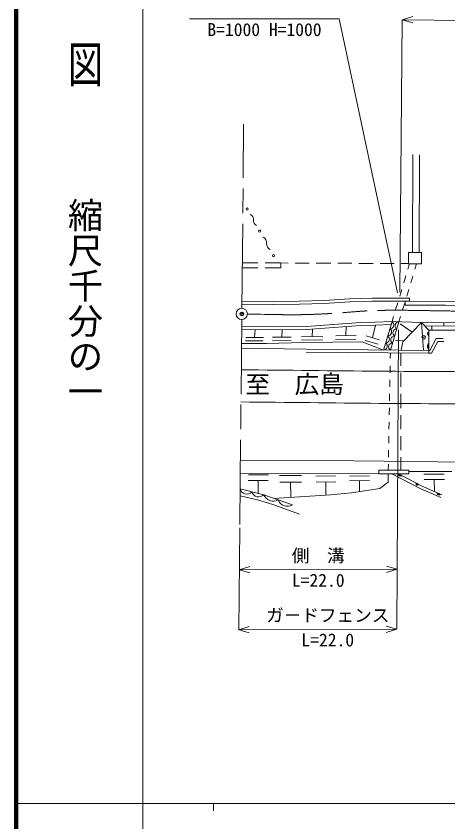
# Model space of a CAD drawing. Units: millimetres, scale not verified. Extents: x 40000 to 680000, y 20000 to 380000.
# Drawn here: x 40000 to 101298, y 202409 to 316751 of the extents above; entities that cross this region are included whole.
import ezdxf
from ezdxf.enums import TextEntityAlignment as Align

# ---------------------------------------------------------------- set-up
doc = ezdxf.new("R2010")
doc.units = ezdxf.units.MM
doc.header["$LTSCALE"] = 1000
doc.header["$PDMODE"] = 32
doc.header["$PDSIZE"] = 500
doc.linetypes.add('CHAIN', pattern=[18.5, 12, -1.5, 3.5, -1.5])
for name, color, linetype, lineweight in [('M-BGD', 7, 'Continuous', 13), ('M-BMK', 2, 'CHAIN', 13), ('M-BMK-SRVR', 3, 'Continuous', 13), ('M-STR-HTXT', 7, 'Continuous', 13), ('M-TTL', 2, 'Continuous', 140), ('M-TTL-BAND', 7, 'Continuous', 13)]:
    doc.layers.add(name, color=color, linetype=linetype, lineweight=lineweight)
doc.layers.add('M-BGD-HTXT', color=7, linetype='Continuous')
doc.layers.add('M-OTRS', color=6, linetype='Continuous')
doc.styles.add('@ＭＳ ゴシック', font='')
doc.styles.add('ＭＳ ゴシック', font='')
doc.styles.get('@ＭＳ ゴシック').set_extended_font_data('@MS Gothic')
doc.styles.get('ＭＳ ゴシック').set_extended_font_data('MS Gothic')

msp = doc.modelspace()

# ---------------------------------------------------------------- linework, layer by layer
at = {"layer": 'M-BGD'}
for p, q in [((96258, 283226), (96331, 297091)), ((97208, 283226), (97281, 297086)), ((95713, 283226), (95713, 281581)), ((95713, 283226), (97563, 283226)), ((97563, 283226), (97563, 281581)), ((74337, 281726), (72111, 281731)), ((77563, 281718), (75337, 281724)), ((77562, 281018), (77563, 281718)), ((78602, 281714), (77563, 281718)), ((81602, 281701), (79602, 281710)), ((83641, 281693), (82602, 281697)), ((84677, 281688), (83641, 281693)), ((87677, 281674), (85677, 281683)), ((90677, 281660), (88677, 281669)), ((93677, 281646), (91677, 281655)), ((95713, 281636), (94677, 281641)), ((95632, 280836), (95858, 281581)), ((95713, 281581), (97563, 281581)), ((96621, 280823), (96852, 281581)), ((74336, 281026), (72110, 281031)), ((77562, 281018), (75336, 281024)), ((95049, 278923), (95341, 279880)), ((96038, 278910), (96330, 279866)), ((94467, 277010), (94758, 277966)), ((95456, 276996), (95747, 277953)), ((90539, 276733), (87351, 276646)), ((95856, 276736), (90539, 276733)), ((95856, 276306), (95856, 276736)), ((76443, 275816), (72053, 275767)), ((76437, 276246), (72058, 276197)), ((80208, 276303), (76437, 276246)), ((80219, 275874), (76443, 275816)), ((83717, 276417), (80208, 276303)), ((83737, 275988), (80219, 275874)), ((87351, 276646), (83717, 276417)), ((87370, 276217), (83737, 275988)), ((90545, 276303), (87370, 276217)), ((95856, 276306), (90545, 276303)), ((93884, 275097), (94176, 276053)), ((94873, 275083), (95165, 276040)), ((95242, 275750), (95245, 276305)), ((95242, 275750), (100964, 275712)), ((95856, 276306), (100972, 276272)), ((100964, 275712), (106203, 275598)), ((100972, 276272), (106207, 276158)), ((88937, 273274), (90994, 273325)), ((90994, 273325), (93367, 273395)), ((92141, 269369), (93367, 273395)), ((93131, 269359), (94351, 273368)), ((93367, 273395), (93593, 274140)), ((93367, 273395), (97547, 273280)), ((94351, 273368), (94582, 274126)), ((94914, 270508), (97547, 273280)), ((97547, 273280), (97823, 269316)), ((98591, 272194), (97547, 273280)), ((97547, 273280), (114456, 273124)), ((72020, 272295), (77084, 272231)), ((72025, 272715), (77084, 272651)), ((73862, 271154), (73920, 272271)), ((77084, 272651), (81274, 272715)), ((77084, 272231), (81292, 272295)), ((77732, 271199), (77772, 272242)), ((81274, 272715), (85076, 272981)), ((81292, 272295), (85106, 272562)), ((82034, 271257), (82081, 272350)), ((85076, 272981), (88937, 273274)), ((85106, 272562), (88959, 272854)), ((86819, 271417), (86854, 272695)), ((88959, 272854), (91005, 272905)), ((90599, 271086), (91005, 272905)), ((91005, 272905), (93237, 272971)), ((96230, 271894), (94525, 273089)), ((98011, 272798), (116909, 272690)), ((98591, 269308), (98591, 272194)), ((98591, 272194), (116902, 272090)), ((99008, 272792), (99005, 272192)), ((100706, 272782), (100709, 273251)), ((75115, 271143), (72609, 271166)), ((79065, 271187), (76399, 271210)), ((83536, 271248), (80532, 271265)), ((88266, 271440), (85371, 271394)), ((91526, 270806), (89673, 271367)), ((75543, 270283), (72000, 270289)), ((75090, 270664), (72584, 270687)), ((80787, 270416), (75543, 270283)), ((79048, 270740), (76382, 270763)), ((83516, 270779), (80512, 270796)), ((89140, 270550), (80787, 270416)), ((88251, 270892), (85356, 270846)), ((92141, 269369), (89140, 270550)), ((91386, 270176), (89532, 270736)), ((94958, 270661), (93877, 270699)), ((94643, 269345), (94914, 270508)), ((98723, 269307), (99644, 270980)), ((98958, 268905), (99880, 270580)), ((99644, 270980), (100625, 270980)), ((99880, 270580), (100743, 270580)), ((71994, 269655), (81199, 269471)), ((81195, 269071), (98587, 268908)), ((81199, 269471), (98591, 269308)), ((93135, 268959), (93120, 268147)), ((94638, 268945), (94637, 267141)), ((98587, 268908), (98591, 269308)), ((98587, 268908), (98958, 268905)), ((98591, 269308), (98723, 269307)), ((93102, 267147), (93084, 266147)), ((94637, 266141), (94637, 264141)), ((93065, 265147), (93047, 264148)), ((93028, 263148), (93010, 262148)), ((94637, 263141), (94637, 261141)), ((92991, 261148), (92973, 260148)), ((94637, 260141), (94636, 258141)), ((92955, 259148), (92936, 258149)), ((92918, 257149), (92899, 256149)), ((94636, 257141), (94636, 255141)), ((92881, 255149), (92862, 254149)), ((94636, 254141), (94636, 252337)), ((71839, 253726), (83678, 253706)), ((83678, 253706), (92260, 253591)), ((92260, 253591), (99869, 253506)), ((92844, 253149), (92829, 252337)), ((99869, 253506), (112198, 253420)), ((91480, 251807), (71821, 251903)), ((72974, 251652), (75812, 251652)), ((77404, 251559), (80493, 251559)), ((91480, 252337), (95765, 252337)), ((91480, 251807), (91480, 252337)), ((91480, 251807), (95765, 251807)), ((92797, 250605), (92819, 251807)), ((93359, 251807), (97451, 249647)), ((94280, 251807), (97636, 250036)), ((94636, 252337), (94636, 252316)), ((95765, 251807), (95765, 252337)), ((95765, 252132), (101877, 252137)), ((97901, 251756), (100785, 251756)), ((72965, 250865), (75802, 250865)), ((74384, 250865), (74362, 249027)), ((77420, 250632), (80509, 250632)), ((78964, 250632), (79001, 248469)), ((82574, 251447), (85366, 251493)), ((82575, 250639), (85367, 250685)), ((83971, 250662), (83973, 248777)), ((87318, 250819), (90156, 250830)), ((87319, 251483), (90157, 251495)), ((88737, 250824), (88736, 249274)), ((91658, 249706), (92797, 250605)), ((97913, 251016), (100796, 251016)), ((99354, 251016), (99382, 249289)), ((71800, 249649), (75153, 248835)), ((87596, 249105), (91658, 249706)), ((97451, 249647), (100290, 248433)), ((97636, 250036), (100459, 248828)), ((74256, 248091), (71790, 248657)), ((75153, 248835), (79234, 247386)), ((76603, 248320), (84650, 248819)), ((84650, 248819), (87596, 249105)), ((76430, 247462), (74256, 248091)), ((80244, 246070), (76430, 247462))]:
    msp.add_line(p, q, dxfattribs=at)
for centre in [(72811, 289373), (74580, 286247), (76551, 282766)]:
    msp.add_circle(centre, 150, dxfattribs=at)
for centre, radius, start, end in [((72957, 287915), 741, 352.40863, 66.61131), ((74426, 287719), 741, 172.40863, 246.61131), ((74659, 284568), 908, 356.11148, 62.90846), ((76472, 284445), 908, 176.11148, 242.90846), ((93074, 272935), 546, 268.58279, 57.55265), ((94336, 272826), 543, 88.33665, 237.79879), ((92767, 271928), 546, 268.58279, 57.55265), ((94030, 271823), 543, 88.33665, 237.79879), ((92461, 270921), 546, 268.58279, 57.55265), ((93725, 270821), 543, 88.33665, 237.79879), ((98660, 271674), 269, 104.93599, 255.06401), ((98646, 271674), 216, 104.93599, 255.06401), ((98633, 271674), 162, 104.93599, 255.06401), ((98619, 271674), 108, 104.93599, 255.06401), ((98605, 271674), 53.9, 104.93599, 255.06401), ((92154, 269914), 546, 268.58279, 57.55265), ((93420, 269819), 543, 88.33665, 237.79879), ((98959, 269886), 568, 130.40805, 229.59195), ((98886, 269886), 455, 130.40805, 229.59195), ((98812, 269886), 341, 130.40805, 229.59195), ((98738, 269886), 227, 130.40805, 229.59195), ((98665, 269886), 114, 130.40805, 229.59195), ((94593, 251772), 315, 173.54724, 310.80928), ((94582, 251751), 252, 173.54724, 310.80928), ((94571, 251731), 189, 173.54724, 310.80928), ((94560, 251711), 126, 173.54724, 310.80928), ((94550, 251690), 62.9, 173.54724, 310.80928), ((96961, 250375), 185, 147.58394, 336.77258), ((96962, 250378), 148, 147.58394, 336.77258), ((96963, 250381), 111, 147.58394, 336.77258), ((96965, 250383), 74.1, 147.58394, 336.77258), ((72754, 249925), 994, 196.16382, 316.55852), ((96966, 250386), 37, 147.58394, 336.77258), ((74431, 249519), 994, 196.16382, 316.55852), ((76481, 249342), 1422, 200.87219, 300.02382), ((100020, 249077), 257, 169.62066, 324.04447), ((100016, 249067), 206, 169.62066, 324.04447), ((100012, 249056), 154, 169.62066, 324.04447), ((100007, 249046), 103, 169.62066, 324.04447), ((100003, 249035), 51.4, 169.62066, 324.04447), ((78522, 248617), 1422, 200.87219, 300.02382)]:
    msp.add_arc(centre, radius, start, end, dxfattribs=at)
for points in [[(71964, 266566), (78501, 266499), (85038, 266421), (91575, 266366), (97839, 266312), (104104, 266299), (110369, 266237), (118565, 266155), (126759, 265992), (134955, 265915), (142614, 265843), (150274, 265829), (157933, 265786)], [(71920, 262003), (78457, 261936), (84993, 261858), (91530, 261802), (97795, 261749), (104060, 261736), (110324, 261674), (118520, 261592), (126715, 261428), (134911, 261352), (142570, 261280), (150229, 261266), (157888, 261223)]]:
    msp.add_open_spline(points, degree=3, knots=[0, 0, 0, 0, 1, 1, 1, 2, 2, 2, 3, 3, 3, 4, 4, 4, 4], dxfattribs=at)
msp.add_point((97866, 271178), dxfattribs=at)
at = {"layer": 'M-BMK'}
for p, q in [((72049, 275285), (72303, 301434)), ((71751, 244620), (72033, 273685))]:
    msp.add_line(p, q, dxfattribs=at)
msp.add_open_spline([(72840, 274474), (75399, 274434), (77960, 274350), (80519, 274387), (81993, 274408), (83467, 274482), (84939, 274565), (86562, 274657), (88180, 274840), (89803, 274921), (90930, 274977), (92057, 275001), (93185, 275010), (95073, 275025), (96962, 274976), (98850, 274951), (102993, 274894), (107135, 274793), (111279, 274743), (116726, 274678), (122174, 274659), (127622, 274624), (133238, 274589), (138854, 274539), (144470, 274535), (149285, 274533), (154102, 274456), (158915, 274595), (160024, 274627), (161133, 274678), (162237, 274773), (163239, 274859), (164240, 274972), (165233, 275129), (166239, 275288), (167239, 275485), (168229, 275722), (169319, 275983), (170395, 276304), (171467, 276631)], degree=3, knots=[0, 0, 0, 0, 1, 1, 1, 2, 2, 2, 3, 3, 3, 4, 4, 4, 5, 5, 5, 6, 6, 6, 7, 7, 7, 8, 8, 8, 9, 9, 9, 10, 10, 10, 11, 11, 11, 12, 12, 12, 13, 13, 13, 13], dxfattribs=at)
at = {"layer": 'M-BMK-SRVR'}
msp.add_circle((72041, 274485), 800, dxfattribs=at)
at = {"layer": 'M-OTRS'}
msp.add_point((72041, 274485), dxfattribs=at)
at = {"layer": 'M-STR-HTXT'}
for p, q in [((64635, 316371), (85885, 316371)), ((85885, 316371), (94136, 277475)), ((94487, 277599), (94814, 316247)), ((94814, 316247), (96319, 316681)), ((94814, 316247), (137601, 315796)), ((94814, 316247), (96309, 315781)), ((94052, 229754), (94291, 272236)), ((71745, 244120), (71596, 229661)), ((71684, 238182), (73182, 238638)), ((71684, 238182), (94100, 238275)), ((71684, 238182), (73186, 237738)), ((94100, 238275), (92598, 238718)), ((94100, 238275), (92602, 237818)), ((71596, 229661), (73094, 230118)), ((94052, 229754), (92550, 230198)), ((71596, 229661), (94052, 229754)), ((71596, 229661), (73098, 229218)), ((94052, 229754), (92554, 229298))]:
    msp.add_line(p, q, dxfattribs=at)
at = {"layer": 'M-TTL'}
msp.add_line((40000, 380000), (40000, 20000), dxfattribs=at)
at = {"layer": 'M-TTL-BAND'}
for p, q in [((58000, 370000), (58000, 20000)), ((40000, 205000), (579000, 205000)), ((68000, 205000), (68000, 204000))]:
    msp.add_line(p, q, dxfattribs=at)

# ---------------------------------------------------------------- texts
at = {"layer": 'M-BGD-HTXT', "style": 'ＭＳ ゴシック'}
msp.add_text('至\u3000広島', height=2566, rotation=0.2, dxfattribs=at).set_placement((79552, 262460), align=Align.BOTTOM_CENTER)
at = {"layer": 'M-STR-HTXT', "style": 'ＭＳ ゴシック'}
msp.add_text('B=1000 H=1000', height=1833, dxfattribs=at).set_placement((75260, 313371), align=Align.BOTTOM_CENTER)
for s, p in [('側\u3000溝', (82890, 238728)), ('L=22.0', (82891, 235228)), ('ガ－ドフェンス', (84239, 230260)), ('L=22.0', (84240, 226760))]:
    msp.add_text(s, height=1833, rotation=359.933, dxfattribs=at).set_placement(p, align=Align.BOTTOM_CENTER)
at = {"layer": 'M-TTL-BAND', "style": '@ＭＳ ゴシック', "width": 1.4}
msp.add_text('平  面  図', height=3666, rotation=270, dxfattribs=at).set_placement((49777, 306475), align=Align.MIDDLE_RIGHT)
at = {"layer": 'M-TTL-BAND', "style": '@ＭＳ ゴシック'}
msp.add_text('縮尺千分の一', height=3666, rotation=270, dxfattribs=at).set_placement((49777, 261030), align=Align.MIDDLE_RIGHT)

doc.saveas('drawing.dxf')
